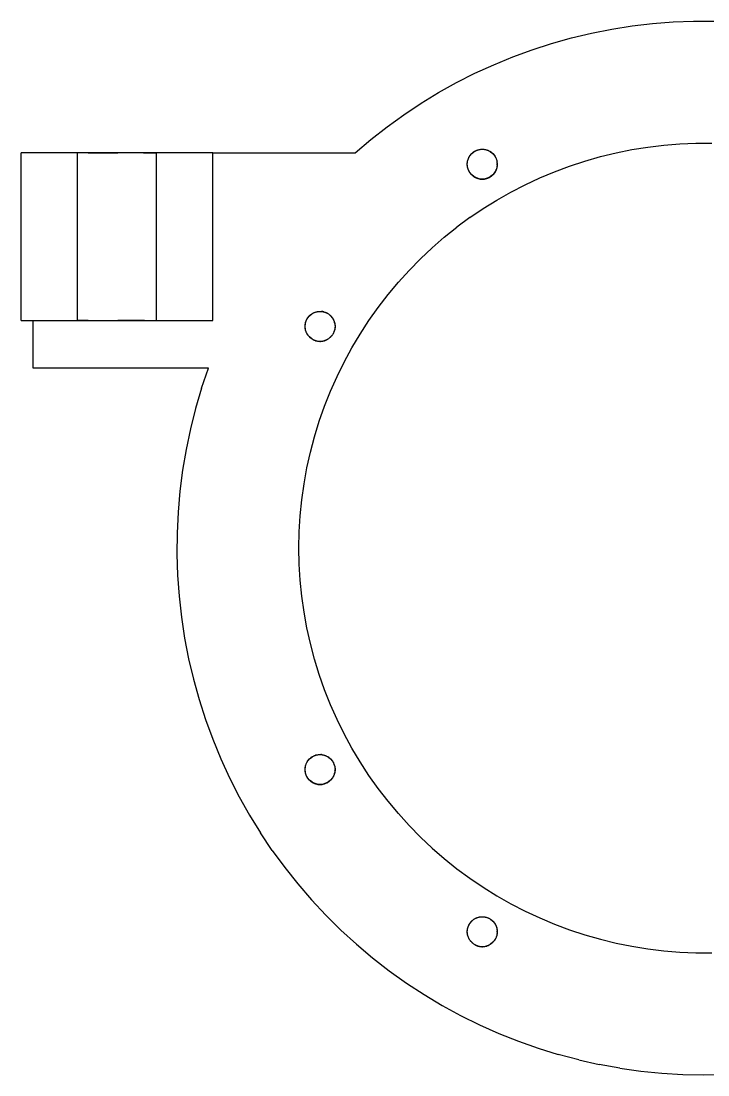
# Model space of a CAD drawing. Header units: millimetres. Extents: x -65 to 204, y -204 to 44.
# Drawn here: x -57 to 0.3, y -44 to 44 of the extents above; entities that cross this region are included whole.
import ezdxf

# ---------------------------------------------------------------- set-up
doc = ezdxf.new("R2010")
doc.units = ezdxf.units.MM
doc.layers.add('TOP_XY', color=7, linetype='Continuous')

msp = doc.modelspace()

# ---------------------------------------------------------------- linework, layer by layer
for centre in [(-18.5, 32.043), (-32.043, 18.5), (-32.043, -18.5), (-18.5, -32.043)]:
    msp.add_circle(centre, 1.25)
at = {"layer": 'TOP_XY'}
for p, q in [((-9.382, 42.988), (-7.695, 43.322)), ((-7.695, 43.322), (-5.998, 43.589)), ((-5.998, 43.589), (-4.291, 43.79)), ((-4.291, 43.79), (-2.577, 43.924)), ((-2.577, 43.924), (-0.859, 43.992)), ((-0.859, 43.992), (0.859, 43.992)), ((-12.708, 42.125), (-11.053, 42.589)), ((-11.053, 42.589), (-9.382, 42.988)), ((-15.958, 41.004), (-14.344, 41.596)), ((-14.344, 41.596), (-12.708, 42.125)), ((-17.547, 40.35), (-15.958, 41.004)), ((-20.643, 38.857), (-19.109, 39.634)), ((-19.109, 39.634), (-17.547, 40.35)), ((-22.145, 38.021), (-20.643, 38.857)), ((-23.613, 37.127), (-22.145, 38.021)), ((-25.045, 36.177), (-23.613, 37.127)), ((-26.439, 35.171), (-25.045, 36.177)), ((-27.792, 34.111), (-26.439, 35.171)), ((-29.103, 33), (-27.792, 34.111)), ((-6.016, 33.26), (-4.689, 33.473)), ((-4.689, 33.473), (-3.355, 33.633)), ((-3.355, 33.633), (-2.015, 33.74)), ((-2.015, 33.74), (-0.672, 33.793)), ((-0.672, 33.793), (0.672, 33.793)), ((-57, 19), (-57, 33)), ((-41, 33), (-57, 33)), ((-52.3, 19), (-52.3, 33)), ((-52.297, 33), (-52.3, 33)), ((-52.29, 33), (-52.297, 33)), ((-52.277, 33), (-52.29, 33)), ((-52.258, 33), (-52.277, 33)), ((-52.235, 33), (-52.258, 33)), ((-52.207, 33), (-52.235, 33)), ((-52.173, 33), (-52.207, 33)), ((-52.134, 33), (-52.173, 33)), ((-52.091, 33), (-52.134, 33)), ((-52.042, 33), (-52.091, 33)), ((-51.989, 33), (-52.042, 33)), ((-51.931, 33), (-51.989, 33)), ((-51.869, 33), (-51.931, 33)), ((-51.802, 33), (-51.869, 33)), ((-51.73, 33), (-51.802, 33)), ((-51.654, 33), (-51.73, 33)), ((-51.574, 33), (-51.654, 33)), ((-51.49, 33), (-51.574, 33)), ((-51.402, 33), (-51.49, 33)), ((-51.402, 33), (-51.31, 33)), ((-51.31, 33), (-51.215, 33)), ((-51.215, 33), (-51.116, 33)), ((-51.116, 33), (-51.013, 33)), ((-51.013, 33), (-50.908, 33)), ((-50.908, 33), (-50.799, 33)), ((-50.799, 33), (-50.688, 33)), ((-50.688, 33), (-50.574, 33)), ((-50.574, 33), (-50.457, 33)), ((-50.457, 33), (-50.338, 33)), ((-50.338, 33), (-50.217, 33)), ((-50.217, 33), (-50.094, 33)), ((-50.094, 33), (-49.97, 33)), ((-49.97, 33), (-49.844, 33)), ((-49.844, 33), (-49.716, 33)), ((-49.716, 33), (-49.587, 33)), ((-49.587, 33), (-49.458, 33)), ((-49.458, 33), (-49.328, 33)), ((-49.328, 33), (-49.197, 33)), ((-49.197, 33), (-49.066, 33)), ((-49.066, 33), (-48.934, 33)), ((-48.803, 33), (-48.934, 33)), ((-48.672, 33), (-48.803, 33)), ((-48.542, 33), (-48.672, 33)), ((-48.413, 33), (-48.542, 33)), ((-48.284, 33), (-48.413, 33)), ((-48.156, 33), (-48.284, 33)), ((-48.03, 33), (-48.156, 33)), ((-47.906, 33), (-48.03, 33)), ((-47.783, 33), (-47.906, 33)), ((-47.662, 33), (-47.783, 33)), ((-47.543, 33), (-47.662, 33)), ((-47.426, 33), (-47.543, 33)), ((-47.312, 33), (-47.426, 33)), ((-47.201, 33), (-47.312, 33)), ((-47.092, 33), (-47.201, 33)), ((-46.987, 33), (-47.092, 33)), ((-46.884, 33), (-46.987, 33)), ((-46.785, 33), (-46.884, 33)), ((-46.785, 33), (-46.69, 33)), ((-46.69, 33), (-46.598, 33)), ((-46.598, 33), (-46.51, 33)), ((-46.51, 33), (-46.426, 33)), ((-46.426, 33), (-46.346, 33)), ((-46.346, 33), (-46.27, 33)), ((-46.27, 33), (-46.198, 33)), ((-46.198, 33), (-46.131, 33)), ((-46.131, 33), (-46.069, 33)), ((-46.069, 33), (-46.011, 33)), ((-46.011, 33), (-45.958, 33)), ((-45.958, 33), (-45.909, 33)), ((-45.909, 33), (-45.866, 33)), ((-45.866, 33), (-45.827, 33)), ((-45.827, 33), (-45.793, 33)), ((-45.793, 33), (-45.765, 33)), ((-45.765, 33), (-45.742, 33)), ((-45.742, 33), (-45.723, 33)), ((-45.723, 33), (-45.71, 33)), ((-45.71, 33), (-45.703, 33)), ((-45.703, 33), (-45.7, 33)), ((-45.7, 19), (-45.7, 33)), ((-41, 19), (-41, 33)), ((-41, 33), (-29.103, 33)), ((-19.652, 32.527), (-19.632, 32.572)), ((-19.632, 32.572), (-19.61, 32.617)), ((-19.61, 32.617), (-19.587, 32.661)), ((-19.587, 32.661), (-19.561, 32.703)), ((-19.561, 32.703), (-19.534, 32.745)), ((-19.534, 32.745), (-19.505, 32.786)), ((-19.505, 32.786), (-19.475, 32.825)), ((-19.475, 32.825), (-19.443, 32.863)), ((-19.443, 32.863), (-19.41, 32.9)), ((-19.41, 32.9), (-19.375, 32.936)), ((-19.375, 32.936), (-19.339, 32.97)), ((-19.339, 32.97), (-19.301, 33.002)), ((-19.301, 33.002), (-19.263, 33.033)), ((-19.263, 33.033), (-19.223, 33.063)), ((-19.223, 33.063), (-19.181, 33.091)), ((-19.181, 33.091), (-19.139, 33.117)), ((-19.139, 33.117), (-19.096, 33.142)), ((-19.096, 33.142), (-19.052, 33.164)), ((-19.052, 33.164), (-19.007, 33.186)), ((-19.007, 33.186), (-18.961, 33.205)), ((-18.961, 33.205), (-18.915, 33.222)), ((-18.915, 33.222), (-18.867, 33.238)), ((-18.867, 33.238), (-18.82, 33.251)), ((-18.82, 33.251), (-18.771, 33.263)), ((-18.771, 33.263), (-18.722, 33.273)), ((-18.722, 33.273), (-18.673, 33.281)), ((-18.673, 33.281), (-18.624, 33.287)), ((-18.624, 33.287), (-18.575, 33.291)), ((-18.575, 33.291), (-18.525, 33.293)), ((-18.525, 33.293), (-18.475, 33.293)), ((-18.475, 33.293), (-18.425, 33.291)), ((-18.425, 33.291), (-18.376, 33.287)), ((-18.376, 33.287), (-18.327, 33.281)), ((-18.327, 33.281), (-18.278, 33.273)), ((-18.278, 33.273), (-18.229, 33.263)), ((-18.229, 33.263), (-18.18, 33.251)), ((-18.18, 33.251), (-18.133, 33.238)), ((-18.133, 33.238), (-18.085, 33.222)), ((-18.085, 33.222), (-18.039, 33.205)), ((-18.039, 33.205), (-17.993, 33.186)), ((-17.993, 33.186), (-17.948, 33.164)), ((-17.948, 33.164), (-17.904, 33.142)), ((-17.904, 33.142), (-17.861, 33.117)), ((-17.861, 33.117), (-17.819, 33.091)), ((-17.819, 33.091), (-17.777, 33.063)), ((-17.777, 33.063), (-17.737, 33.033)), ((-17.737, 33.033), (-17.699, 33.002)), ((-17.699, 33.002), (-17.661, 32.97)), ((-17.661, 32.97), (-17.625, 32.936)), ((-17.59, 32.9), (-17.625, 32.936)), ((-17.557, 32.863), (-17.59, 32.9)), ((-17.557, 32.863), (-17.525, 32.825)), ((-17.525, 32.825), (-17.495, 32.786)), ((-17.495, 32.786), (-17.466, 32.745)), ((-17.466, 32.745), (-17.439, 32.703)), ((-17.439, 32.703), (-17.413, 32.661)), ((-17.39, 32.617), (-17.413, 32.661)), ((-17.368, 32.572), (-17.39, 32.617)), ((-17.368, 32.572), (-17.348, 32.527)), ((-9.932, 32.308), (-8.64, 32.677)), ((-8.64, 32.677), (-7.334, 32.995)), ((-7.334, 32.995), (-6.016, 33.26)), ((-19.75, 32.043), (-19.749, 32.093)), ((-19.749, 31.993), (-19.75, 32.043)), ((-19.749, 32.093), (-19.746, 32.142)), ((-19.746, 31.944), (-19.749, 31.993)), ((-19.746, 32.142), (-19.741, 32.192)), ((-19.741, 31.894), (-19.746, 31.944)), ((-19.741, 32.192), (-19.734, 32.241)), ((-19.734, 31.845), (-19.741, 31.894)), ((-19.734, 32.241), (-19.725, 32.29)), ((-19.725, 31.796), (-19.734, 31.845)), ((-19.725, 32.29), (-19.715, 32.338)), ((-19.715, 31.748), (-19.725, 31.796)), ((-19.715, 32.338), (-19.702, 32.386)), ((-19.702, 31.699), (-19.715, 31.748)), ((-19.702, 32.386), (-19.687, 32.434)), ((-19.687, 31.652), (-19.702, 31.699)), ((-19.687, 32.434), (-19.671, 32.481)), ((-19.671, 32.481), (-19.652, 32.527)), ((-17.348, 32.527), (-17.329, 32.481)), ((-17.329, 32.481), (-17.313, 32.434)), ((-17.313, 32.434), (-17.298, 32.386)), ((-17.298, 31.699), (-17.313, 31.652)), ((-17.298, 32.386), (-17.285, 32.338)), ((-17.285, 31.748), (-17.298, 31.699)), ((-17.285, 32.338), (-17.275, 32.29)), ((-17.275, 31.796), (-17.285, 31.748)), ((-17.275, 32.29), (-17.266, 32.241)), ((-17.266, 31.845), (-17.275, 31.796)), ((-17.259, 32.192), (-17.266, 32.241)), ((-17.259, 31.894), (-17.266, 31.845)), ((-17.254, 32.142), (-17.259, 32.192)), ((-17.254, 31.944), (-17.259, 31.894)), ((-17.254, 32.142), (-17.251, 32.093)), ((-17.251, 31.993), (-17.254, 31.944)), ((-17.25, 32.043), (-17.251, 32.093)), ((-17.251, 31.993), (-17.25, 32.043)), ((-12.468, 31.417), (-11.209, 31.887)), ((-11.209, 31.887), (-9.932, 32.308)), ((-19.671, 31.605), (-19.687, 31.652)), ((-19.652, 31.559), (-19.671, 31.605)), ((-19.632, 31.513), (-19.652, 31.559)), ((-19.61, 31.469), (-19.632, 31.513)), ((-19.587, 31.425), (-19.61, 31.469)), ((-19.561, 31.382), (-19.587, 31.425)), ((-19.534, 31.341), (-19.561, 31.382)), ((-19.505, 31.3), (-19.534, 31.341)), ((-19.475, 31.261), (-19.505, 31.3)), ((-19.443, 31.223), (-19.475, 31.261)), ((-19.41, 31.186), (-19.443, 31.223)), ((-19.41, 31.186), (-19.375, 31.15)), ((-19.375, 31.15), (-19.339, 31.116)), ((-19.339, 31.116), (-19.301, 31.084)), ((-19.301, 31.084), (-19.263, 31.053)), ((-19.263, 31.053), (-19.223, 31.023)), ((-19.223, 31.023), (-19.181, 30.995)), ((-19.181, 30.995), (-19.139, 30.969)), ((-19.139, 30.969), (-19.096, 30.944)), ((-19.096, 30.944), (-19.052, 30.921)), ((-19.052, 30.921), (-19.007, 30.9)), ((-19.007, 30.9), (-18.961, 30.881)), ((-18.961, 30.881), (-18.915, 30.864)), ((-18.915, 30.864), (-18.867, 30.848)), ((-18.867, 30.848), (-18.82, 30.834)), ((-18.82, 30.834), (-18.771, 30.823)), ((-18.771, 30.823), (-18.722, 30.813)), ((-18.722, 30.813), (-18.673, 30.805)), ((-18.673, 30.805), (-18.624, 30.799)), ((-18.624, 30.799), (-18.575, 30.795)), ((-18.425, 30.795), (-18.376, 30.799)), ((-18.376, 30.799), (-18.327, 30.805)), ((-18.327, 30.805), (-18.278, 30.813)), ((-18.278, 30.813), (-18.229, 30.823)), ((-18.229, 30.823), (-18.18, 30.834)), ((-18.18, 30.834), (-18.133, 30.848)), ((-18.133, 30.848), (-18.085, 30.864)), ((-18.085, 30.864), (-18.039, 30.881)), ((-18.039, 30.881), (-17.993, 30.9)), ((-17.993, 30.9), (-17.948, 30.921)), ((-17.948, 30.921), (-17.904, 30.944)), ((-17.904, 30.944), (-17.861, 30.969)), ((-17.861, 30.969), (-17.819, 30.995)), ((-17.819, 30.995), (-17.777, 31.023)), ((-17.777, 31.023), (-17.737, 31.053)), ((-17.699, 31.084), (-17.737, 31.053)), ((-17.661, 31.116), (-17.699, 31.084)), ((-17.661, 31.116), (-17.625, 31.15)), ((-17.625, 31.15), (-17.59, 31.186)), ((-17.59, 31.186), (-17.557, 31.223)), ((-17.557, 31.223), (-17.525, 31.261)), ((-17.525, 31.261), (-17.495, 31.3)), ((-17.495, 31.3), (-17.466, 31.341)), ((-17.466, 31.341), (-17.439, 31.382)), ((-17.439, 31.382), (-17.413, 31.425)), ((-17.413, 31.425), (-17.39, 31.469)), ((-17.39, 31.469), (-17.368, 31.513)), ((-17.368, 31.513), (-17.348, 31.559)), ((-17.348, 31.559), (-17.329, 31.605)), ((-17.313, 31.652), (-17.329, 31.605)), ((-14.924, 30.327), (-13.707, 30.896)), ((-13.707, 30.896), (-12.468, 31.417)), ((-18.575, 30.795), (-18.525, 30.793)), ((-18.525, 30.793), (-18.475, 30.793)), ((-18.475, 30.793), (-18.425, 30.795)), ((-16.118, 29.709), (-14.924, 30.327)), ((-18.428, 28.335), (-17.287, 29.045)), ((-17.287, 29.045), (-16.118, 29.709)), ((-19.54, 27.58), (-18.428, 28.335)), ((-19.54, 27.58), (-20.621, 26.781)), ((-21.669, 25.94), (-20.621, 26.781)), ((-22.683, 25.058), (-21.669, 25.94)), ((-22.683, 25.058), (-23.661, 24.137)), ((-23.661, 24.137), (-24.602, 23.177)), ((-25.504, 22.18), (-24.602, 23.177)), ((-26.366, 21.149), (-25.504, 22.18)), ((-27.186, 20.084), (-26.366, 21.149)), ((-32.953, 19.357), (-32.918, 19.393)), ((-32.918, 19.393), (-32.882, 19.427)), ((-32.882, 19.427), (-32.844, 19.459)), ((-32.844, 19.459), (-32.806, 19.49)), ((-32.806, 19.49), (-32.766, 19.52)), ((-32.766, 19.52), (-32.724, 19.548)), ((-32.724, 19.548), (-32.682, 19.574)), ((-32.682, 19.574), (-32.639, 19.599)), ((-32.639, 19.599), (-32.595, 19.622)), ((-32.595, 19.622), (-32.55, 19.643)), ((-32.55, 19.643), (-32.504, 19.662)), ((-32.504, 19.662), (-32.457, 19.679)), ((-32.457, 19.679), (-32.41, 19.695)), ((-32.41, 19.695), (-32.362, 19.708)), ((-32.362, 19.708), (-32.314, 19.72)), ((-32.314, 19.72), (-32.265, 19.73)), ((-32.265, 19.73), (-32.216, 19.738)), ((-32.216, 19.738), (-32.167, 19.744)), ((-32.167, 19.744), (-32.117, 19.748)), ((-32.117, 19.748), (-32.068, 19.75)), ((-32.068, 19.75), (-32.018, 19.75)), ((-32.018, 19.75), (-31.968, 19.748)), ((-31.968, 19.748), (-31.919, 19.744)), ((-31.87, 19.738), (-31.919, 19.744)), ((-31.82, 19.73), (-31.87, 19.738)), ((-31.772, 19.72), (-31.82, 19.73)), ((-31.723, 19.708), (-31.772, 19.72)), ((-31.723, 19.708), (-31.676, 19.695)), ((-31.676, 19.695), (-31.628, 19.679)), ((-31.628, 19.679), (-31.582, 19.662)), ((-31.582, 19.662), (-31.536, 19.643)), ((-31.536, 19.643), (-31.491, 19.622)), ((-31.447, 19.599), (-31.491, 19.622)), ((-31.404, 19.574), (-31.447, 19.599)), ((-31.361, 19.548), (-31.404, 19.574)), ((-31.32, 19.52), (-31.361, 19.548)), ((-31.32, 19.52), (-31.28, 19.49)), ((-31.28, 19.49), (-31.242, 19.459)), ((-31.242, 19.459), (-31.204, 19.427)), ((-31.204, 19.427), (-31.168, 19.393)), ((-31.168, 19.393), (-31.133, 19.357)), ((-27.963, 18.987), (-27.186, 20.084)), ((-57, 19), (-41, 19)), ((-56, 15), (-56, 19)), ((-56, 19), (-41, 19)), ((-52.297, 19), (-52.3, 19)), ((-52.29, 19), (-52.297, 19)), ((-52.277, 19), (-52.29, 19)), ((-52.258, 19), (-52.277, 19)), ((-52.235, 19), (-52.258, 19)), ((-52.207, 19), (-52.235, 19)), ((-52.173, 19), (-52.207, 19)), ((-52.134, 19), (-52.173, 19)), ((-52.091, 19), (-52.134, 19)), ((-52.042, 19), (-52.091, 19)), ((-51.989, 19), (-52.042, 19)), ((-51.931, 19), (-51.989, 19)), ((-51.869, 19), (-51.931, 19)), ((-51.802, 19), (-51.869, 19)), ((-51.73, 19), (-51.802, 19)), ((-51.654, 19), (-51.73, 19)), ((-51.574, 19), (-51.654, 19)), ((-51.49, 19), (-51.574, 19)), ((-51.402, 19), (-51.49, 19)), ((-51.402, 19), (-51.31, 19)), ((-51.31, 19), (-51.215, 19)), ((-51.215, 19), (-51.116, 19)), ((-51.116, 19), (-51.013, 19)), ((-51.013, 19), (-50.908, 19)), ((-50.908, 19), (-50.799, 19)), ((-50.799, 19), (-50.688, 19)), ((-50.688, 19), (-50.574, 19)), ((-50.574, 19), (-50.457, 19)), ((-50.457, 19), (-50.338, 19)), ((-50.338, 19), (-50.217, 19)), ((-50.217, 19), (-50.094, 19)), ((-50.094, 19), (-49.97, 19)), ((-49.97, 19), (-49.844, 19)), ((-49.844, 19), (-49.716, 19)), ((-49.716, 19), (-49.587, 19)), ((-49.587, 19), (-49.458, 19)), ((-49.458, 19), (-49.328, 19)), ((-49.328, 19), (-49.197, 19)), ((-49.197, 19), (-49.066, 19)), ((-49.066, 19), (-48.934, 19)), ((-48.803, 19), (-48.934, 19)), ((-48.672, 19), (-48.803, 19)), ((-48.542, 19), (-48.672, 19)), ((-48.413, 19), (-48.542, 19)), ((-48.284, 19), (-48.413, 19)), ((-48.156, 19), (-48.284, 19)), ((-48.03, 19), (-48.156, 19)), ((-47.906, 19), (-48.03, 19)), ((-47.783, 19), (-47.906, 19)), ((-47.662, 19), (-47.783, 19)), ((-47.543, 19), (-47.662, 19)), ((-47.426, 19), (-47.543, 19)), ((-47.312, 19), (-47.426, 19)), ((-47.201, 19), (-47.312, 19)), ((-47.092, 19), (-47.201, 19)), ((-46.987, 19), (-47.092, 19)), ((-46.884, 19), (-46.987, 19)), ((-46.785, 19), (-46.884, 19)), ((-46.69, 19), (-46.785, 19)), ((-46.69, 19), (-46.598, 19)), ((-46.598, 19), (-46.51, 19)), ((-46.51, 19), (-46.426, 19)), ((-46.426, 19), (-46.346, 19)), ((-46.346, 19), (-46.27, 19)), ((-46.27, 19), (-46.198, 19)), ((-46.198, 19), (-46.131, 19)), ((-46.131, 19), (-46.069, 19)), ((-46.069, 19), (-46.011, 19)), ((-46.011, 19), (-45.958, 19)), ((-45.958, 19), (-45.909, 19)), ((-45.909, 19), (-45.866, 19)), ((-45.866, 19), (-45.827, 19)), ((-45.827, 19), (-45.793, 19)), ((-45.793, 19), (-45.765, 19)), ((-45.765, 19), (-45.742, 19)), ((-45.742, 19), (-45.723, 19)), ((-45.723, 19), (-45.71, 19)), ((-45.71, 19), (-45.703, 19)), ((-45.703, 19), (-45.7, 19)), ((-33.293, 18.5), (-33.292, 18.55)), ((-33.292, 18.45), (-33.293, 18.5)), ((-33.292, 18.55), (-33.289, 18.599)), ((-33.289, 18.599), (-33.284, 18.649)), ((-33.284, 18.649), (-33.277, 18.698)), ((-33.277, 18.698), (-33.268, 18.747)), ((-33.268, 18.747), (-33.258, 18.795)), ((-33.258, 18.795), (-33.245, 18.843)), ((-33.245, 18.843), (-33.23, 18.891)), ((-33.23, 18.891), (-33.214, 18.938)), ((-33.214, 18.938), (-33.195, 18.984)), ((-33.195, 18.984), (-33.175, 19.03)), ((-33.175, 19.03), (-33.153, 19.074)), ((-33.153, 19.074), (-33.13, 19.118)), ((-33.13, 19.118), (-33.104, 19.161)), ((-33.104, 19.161), (-33.077, 19.202)), ((-33.077, 19.202), (-33.048, 19.243)), ((-33.048, 19.243), (-33.018, 19.282)), ((-33.018, 19.282), (-32.986, 19.32)), ((-32.986, 19.32), (-32.953, 19.357)), ((-31.1, 19.32), (-31.133, 19.357)), ((-31.068, 19.282), (-31.1, 19.32)), ((-31.068, 19.282), (-31.038, 19.243)), ((-31.038, 19.243), (-31.009, 19.202)), ((-31.009, 19.202), (-30.982, 19.161)), ((-30.982, 19.161), (-30.956, 19.118)), ((-30.956, 19.118), (-30.933, 19.074)), ((-30.933, 19.074), (-30.911, 19.03)), ((-30.911, 19.03), (-30.89, 18.984)), ((-30.89, 18.984), (-30.872, 18.938)), ((-30.872, 18.938), (-30.856, 18.891)), ((-30.856, 18.891), (-30.841, 18.843)), ((-30.828, 18.795), (-30.841, 18.843)), ((-30.818, 18.747), (-30.828, 18.795)), ((-30.818, 18.747), (-30.809, 18.698)), ((-30.809, 18.698), (-30.802, 18.649)), ((-30.802, 18.649), (-30.797, 18.599)), ((-30.797, 18.599), (-30.794, 18.55)), ((-30.794, 18.55), (-30.793, 18.5)), ((-30.793, 18.5), (-30.794, 18.45)), ((-28.696, 17.861), (-27.963, 18.987)), ((-33.289, 18.401), (-33.292, 18.45)), ((-33.284, 18.351), (-33.289, 18.401)), ((-33.277, 18.302), (-33.284, 18.351)), ((-33.268, 18.253), (-33.277, 18.302)), ((-33.258, 18.205), (-33.268, 18.253)), ((-33.245, 18.157), (-33.258, 18.205)), ((-33.23, 18.109), (-33.245, 18.157)), ((-33.214, 18.062), (-33.23, 18.109)), ((-33.195, 18.016), (-33.214, 18.062)), ((-33.175, 17.97), (-33.195, 18.016)), ((-33.153, 17.926), (-33.175, 17.97)), ((-33.13, 17.882), (-33.153, 17.926)), ((-33.104, 17.839), (-33.13, 17.882)), ((-33.077, 17.798), (-33.104, 17.839)), ((-33.048, 17.757), (-33.077, 17.798)), ((-33.018, 17.718), (-33.048, 17.757)), ((-32.986, 17.68), (-33.018, 17.718)), ((-32.953, 17.643), (-32.986, 17.68)), ((-32.953, 17.643), (-32.918, 17.607)), ((-32.918, 17.607), (-32.882, 17.573)), ((-31.168, 17.607), (-31.204, 17.573)), ((-31.133, 17.643), (-31.168, 17.607)), ((-31.1, 17.68), (-31.133, 17.643)), ((-31.068, 17.718), (-31.1, 17.68)), ((-31.038, 17.757), (-31.068, 17.718)), ((-31.009, 17.798), (-31.038, 17.757)), ((-30.982, 17.839), (-31.009, 17.798)), ((-30.956, 17.882), (-30.982, 17.839)), ((-30.933, 17.926), (-30.956, 17.882)), ((-30.911, 17.97), (-30.933, 17.926)), ((-30.89, 18.016), (-30.911, 17.97)), ((-30.872, 18.062), (-30.89, 18.016)), ((-30.872, 18.062), (-30.856, 18.109)), ((-30.856, 18.109), (-30.841, 18.157)), ((-30.828, 18.205), (-30.841, 18.157)), ((-30.818, 18.253), (-30.828, 18.205)), ((-30.809, 18.302), (-30.818, 18.253)), ((-30.802, 18.351), (-30.809, 18.302)), ((-30.797, 18.401), (-30.802, 18.351)), ((-30.794, 18.45), (-30.797, 18.401)), ((-29.383, 16.706), (-28.696, 17.861)), ((-32.882, 17.573), (-32.844, 17.541)), ((-32.844, 17.541), (-32.806, 17.51)), ((-32.806, 17.51), (-32.766, 17.48)), ((-32.766, 17.48), (-32.724, 17.452)), ((-32.724, 17.452), (-32.682, 17.426)), ((-32.682, 17.426), (-32.639, 17.401)), ((-32.639, 17.401), (-32.595, 17.378)), ((-32.595, 17.378), (-32.55, 17.357)), ((-32.55, 17.357), (-32.504, 17.338)), ((-32.504, 17.338), (-32.457, 17.321)), ((-32.457, 17.321), (-32.41, 17.305)), ((-32.41, 17.305), (-32.362, 17.292)), ((-32.362, 17.292), (-32.314, 17.28)), ((-32.314, 17.28), (-32.265, 17.27)), ((-32.265, 17.27), (-32.216, 17.262)), ((-32.216, 17.262), (-32.167, 17.256)), ((-32.167, 17.256), (-32.117, 17.252)), ((-32.117, 17.252), (-32.068, 17.25)), ((-32.068, 17.25), (-32.018, 17.25)), ((-32.018, 17.25), (-31.968, 17.252)), ((-31.968, 17.252), (-31.919, 17.256)), ((-31.919, 17.256), (-31.87, 17.262)), ((-31.87, 17.262), (-31.82, 17.27)), ((-31.82, 17.27), (-31.772, 17.28)), ((-31.772, 17.28), (-31.723, 17.292)), ((-31.723, 17.292), (-31.676, 17.305)), ((-31.676, 17.305), (-31.628, 17.321)), ((-31.628, 17.321), (-31.582, 17.338)), ((-31.582, 17.338), (-31.536, 17.357)), ((-31.536, 17.357), (-31.491, 17.378)), ((-31.491, 17.378), (-31.447, 17.401)), ((-31.447, 17.401), (-31.404, 17.426)), ((-31.404, 17.426), (-31.361, 17.452)), ((-31.361, 17.452), (-31.32, 17.48)), ((-31.32, 17.48), (-31.28, 17.51)), ((-31.28, 17.51), (-31.242, 17.541)), ((-31.204, 17.573), (-31.242, 17.541)), ((-30.024, 15.524), (-29.383, 16.706)), ((-41.364, 15), (-56, 15)), ((-41.931, 13.335), (-41.364, 15)), ((-30.617, 14.318), (-30.024, 15.524)), ((-31.162, 13.09), (-30.617, 14.318)), ((-41.931, 13.335), (-42.43, 11.649)), ((-31.658, 11.841), (-31.162, 13.09)), ((-42.43, 11.649), (-42.862, 9.944)), ((-32.104, 10.573), (-31.658, 11.841)), ((-32.499, 9.288), (-32.104, 10.573)), ((-42.862, 9.944), (-43.225, 8.223)), ((-32.842, 7.988), (-32.499, 9.288)), ((-43.225, 8.223), (-43.519, 6.489)), ((-33.134, 6.676), (-32.842, 7.988)), ((-43.519, 6.489), (-43.743, 4.745)), ((-33.373, 5.354), (-33.134, 6.676)), ((-33.56, 4.023), (-33.373, 5.354)), ((-43.743, 4.745), (-43.898, 2.993)), ((-33.693, 2.685), (-33.56, 4.023)), ((-43.898, 2.993), (-43.983, 1.236)), ((-33.773, 1.344), (-33.693, 2.685)), ((-43.983, 1.236), (-43.997, -0.522)), ((-33.8, 0), (-33.773, 1.344)), ((-43.997, -0.522), (-43.941, -2.28)), ((-33.773, -1.344), (-33.8, 0)), ((-33.693, -2.685), (-33.773, -1.344)), ((-43.941, -2.28), (-43.815, -4.034)), ((-33.56, -4.023), (-33.693, -2.685)), ((-43.815, -4.034), (-43.618, -5.782)), ((-33.373, -5.354), (-33.56, -4.023)), ((-43.618, -5.782), (-43.353, -7.52)), ((-33.134, -6.676), (-33.373, -5.354)), ((-32.842, -7.988), (-33.134, -6.676)), ((-43.353, -7.52), (-43.017, -9.247)), ((-32.499, -9.288), (-32.842, -7.988)), ((-43.017, -9.247), (-42.614, -10.958)), ((-32.104, -10.573), (-32.499, -9.288)), ((-42.614, -10.958), (-42.142, -12.653)), ((-31.658, -11.841), (-32.104, -10.573)), ((-31.162, -13.09), (-31.658, -11.841)), ((-42.142, -12.653), (-41.602, -14.327)), ((-30.617, -14.318), (-31.162, -13.09)), ((-41.602, -14.327), (-40.997, -15.978)), ((-30.024, -15.524), (-30.617, -14.318)), ((-29.383, -16.706), (-30.024, -15.524)), ((-40.997, -15.978), (-40.325, -17.603)), ((-28.696, -17.861), (-29.383, -16.706)), ((-32.918, -17.607), (-32.882, -17.573)), ((-32.882, -17.573), (-32.844, -17.541)), ((-32.806, -17.51), (-32.844, -17.541)), ((-32.766, -17.48), (-32.806, -17.51)), ((-32.766, -17.48), (-32.724, -17.452)), ((-32.724, -17.452), (-32.682, -17.426)), ((-32.682, -17.426), (-32.639, -17.401)), ((-32.639, -17.401), (-32.595, -17.378)), ((-32.595, -17.378), (-32.55, -17.357)), ((-32.55, -17.357), (-32.504, -17.338)), ((-32.504, -17.338), (-32.457, -17.321)), ((-32.41, -17.305), (-32.457, -17.321)), ((-32.362, -17.292), (-32.41, -17.305)), ((-32.362, -17.292), (-32.314, -17.28)), ((-32.314, -17.28), (-32.265, -17.27)), ((-32.265, -17.27), (-32.216, -17.262)), ((-32.216, -17.262), (-32.167, -17.256)), ((-32.167, -17.256), (-32.117, -17.252)), ((-32.117, -17.252), (-32.068, -17.25)), ((-32.068, -17.25), (-32.018, -17.25)), ((-32.018, -17.25), (-31.968, -17.252)), ((-31.919, -17.256), (-31.968, -17.252)), ((-31.87, -17.262), (-31.919, -17.256)), ((-31.87, -17.262), (-31.82, -17.27)), ((-31.82, -17.27), (-31.772, -17.28)), ((-31.772, -17.28), (-31.723, -17.292)), ((-31.723, -17.292), (-31.676, -17.305)), ((-31.676, -17.305), (-31.628, -17.321)), ((-31.628, -17.321), (-31.582, -17.338)), ((-31.582, -17.338), (-31.536, -17.357)), ((-31.536, -17.357), (-31.491, -17.378)), ((-31.491, -17.378), (-31.447, -17.401)), ((-31.447, -17.401), (-31.404, -17.426)), ((-31.404, -17.426), (-31.361, -17.452)), ((-31.361, -17.452), (-31.32, -17.48)), ((-31.28, -17.51), (-31.32, -17.48)), ((-31.242, -17.541), (-31.28, -17.51)), ((-31.242, -17.541), (-31.204, -17.573)), ((-31.204, -17.573), (-31.168, -17.607)), ((-40.325, -17.603), (-39.59, -19.201)), ((-33.293, -18.5), (-33.292, -18.45)), ((-33.292, -18.45), (-33.289, -18.401)), ((-33.289, -18.401), (-33.284, -18.351)), ((-33.284, -18.351), (-33.277, -18.302)), ((-33.277, -18.302), (-33.268, -18.253)), ((-33.268, -18.253), (-33.258, -18.205)), ((-33.258, -18.205), (-33.245, -18.157)), ((-33.245, -18.157), (-33.23, -18.109)), ((-33.23, -18.109), (-33.214, -18.062)), ((-33.214, -18.062), (-33.195, -18.016)), ((-33.195, -18.016), (-33.175, -17.97)), ((-33.175, -17.97), (-33.153, -17.926)), ((-33.153, -17.926), (-33.13, -17.882)), ((-33.13, -17.882), (-33.104, -17.839)), ((-33.104, -17.839), (-33.077, -17.798)), ((-33.077, -17.798), (-33.048, -17.757)), ((-33.048, -17.757), (-33.018, -17.718)), ((-33.018, -17.718), (-32.986, -17.68)), ((-32.986, -17.68), (-32.953, -17.643)), ((-32.953, -17.643), (-32.918, -17.607)), ((-31.168, -17.607), (-31.133, -17.643)), ((-31.133, -17.643), (-31.1, -17.68)), ((-31.1, -17.68), (-31.068, -17.718)), ((-31.068, -17.718), (-31.038, -17.757)), ((-31.038, -17.757), (-31.009, -17.798)), ((-31.009, -17.798), (-30.982, -17.839)), ((-30.982, -17.839), (-30.956, -17.882)), ((-30.956, -17.882), (-30.933, -17.926)), ((-30.933, -17.926), (-30.911, -17.97)), ((-30.911, -17.97), (-30.89, -18.016)), ((-30.89, -18.016), (-30.872, -18.062)), ((-30.856, -18.109), (-30.872, -18.062)), ((-30.841, -18.157), (-30.856, -18.109)), ((-30.841, -18.157), (-30.828, -18.205)), ((-30.828, -18.205), (-30.818, -18.253)), ((-30.818, -18.253), (-30.809, -18.302)), ((-30.809, -18.302), (-30.802, -18.351)), ((-30.802, -18.351), (-30.797, -18.401)), ((-30.797, -18.401), (-30.794, -18.45)), ((-30.794, -18.45), (-30.793, -18.5)), ((-27.963, -18.987), (-28.696, -17.861)), ((-39.59, -19.201), (-38.791, -20.767)), ((-33.292, -18.55), (-33.293, -18.5)), ((-33.289, -18.599), (-33.292, -18.55)), ((-33.284, -18.649), (-33.289, -18.599)), ((-33.277, -18.698), (-33.284, -18.649)), ((-33.268, -18.747), (-33.277, -18.698)), ((-33.258, -18.795), (-33.268, -18.747)), ((-33.245, -18.843), (-33.258, -18.795)), ((-33.23, -18.891), (-33.245, -18.843)), ((-33.214, -18.938), (-33.23, -18.891)), ((-33.195, -18.984), (-33.214, -18.938)), ((-33.175, -19.03), (-33.195, -18.984)), ((-33.153, -19.074), (-33.175, -19.03)), ((-33.13, -19.118), (-33.153, -19.074)), ((-33.104, -19.161), (-33.13, -19.118)), ((-33.077, -19.202), (-33.104, -19.161)), ((-33.048, -19.243), (-33.077, -19.202)), ((-33.018, -19.282), (-33.048, -19.243)), ((-32.986, -19.32), (-33.018, -19.282)), ((-32.953, -19.357), (-32.986, -19.32)), ((-32.918, -19.393), (-32.953, -19.357)), ((-31.133, -19.357), (-31.168, -19.393)), ((-31.133, -19.357), (-31.1, -19.32)), ((-31.1, -19.32), (-31.068, -19.282)), ((-31.038, -19.243), (-31.068, -19.282)), ((-31.009, -19.202), (-31.038, -19.243)), ((-30.982, -19.161), (-31.009, -19.202)), ((-30.956, -19.118), (-30.982, -19.161)), ((-30.933, -19.074), (-30.956, -19.118)), ((-30.911, -19.03), (-30.933, -19.074)), ((-30.89, -18.984), (-30.911, -19.03)), ((-30.872, -18.938), (-30.89, -18.984)), ((-30.856, -18.891), (-30.872, -18.938)), ((-30.841, -18.843), (-30.856, -18.891)), ((-30.841, -18.843), (-30.828, -18.795)), ((-30.828, -18.795), (-30.818, -18.747)), ((-30.809, -18.698), (-30.818, -18.747)), ((-30.802, -18.649), (-30.809, -18.698)), ((-30.797, -18.599), (-30.802, -18.649)), ((-30.797, -18.599), (-30.794, -18.55)), ((-30.794, -18.55), (-30.793, -18.5)), ((-27.186, -20.084), (-27.963, -18.987)), ((-32.918, -19.393), (-32.882, -19.427)), ((-32.882, -19.427), (-32.844, -19.459)), ((-32.844, -19.459), (-32.806, -19.49)), ((-32.806, -19.49), (-32.766, -19.52)), ((-32.766, -19.52), (-32.724, -19.548)), ((-32.724, -19.548), (-32.682, -19.574)), ((-32.682, -19.574), (-32.639, -19.599)), ((-32.639, -19.599), (-32.595, -19.622)), ((-32.595, -19.622), (-32.55, -19.643)), ((-32.55, -19.643), (-32.504, -19.662)), ((-32.504, -19.662), (-32.457, -19.679)), ((-32.457, -19.679), (-32.41, -19.695)), ((-32.41, -19.695), (-32.362, -19.708)), ((-32.362, -19.708), (-32.314, -19.72)), ((-32.314, -19.72), (-32.265, -19.73)), ((-32.265, -19.73), (-32.216, -19.738)), ((-32.216, -19.738), (-32.167, -19.744)), ((-32.167, -19.744), (-32.117, -19.748)), ((-32.117, -19.748), (-32.068, -19.75)), ((-32.068, -19.75), (-32.018, -19.75)), ((-32.018, -19.75), (-31.968, -19.748)), ((-31.968, -19.748), (-31.919, -19.744)), ((-31.919, -19.744), (-31.87, -19.738)), ((-31.87, -19.738), (-31.82, -19.73)), ((-31.82, -19.73), (-31.772, -19.72)), ((-31.772, -19.72), (-31.723, -19.708)), ((-31.723, -19.708), (-31.676, -19.695)), ((-31.676, -19.695), (-31.628, -19.679)), ((-31.582, -19.662), (-31.628, -19.679)), ((-31.536, -19.643), (-31.582, -19.662)), ((-31.491, -19.622), (-31.536, -19.643)), ((-31.491, -19.622), (-31.447, -19.599)), ((-31.447, -19.599), (-31.404, -19.574)), ((-31.361, -19.548), (-31.404, -19.574)), ((-31.32, -19.52), (-31.361, -19.548)), ((-31.28, -19.49), (-31.32, -19.52)), ((-31.242, -19.459), (-31.28, -19.49)), ((-31.204, -19.427), (-31.242, -19.459)), ((-31.168, -19.393), (-31.204, -19.427)), ((-26.366, -21.149), (-27.186, -20.084)), ((-38.791, -20.767), (-37.93, -22.301)), ((-25.504, -22.18), (-26.366, -21.149)), ((-37.93, -22.301), (-37.008, -23.799)), ((-24.602, -23.177), (-25.504, -22.18)), ((-23.661, -24.137), (-24.602, -23.177)), ((-36.028, -25.259), (-37.008, -23.799)), ((-23.661, -24.137), (-22.683, -25.058)), ((-36.028, -25.259), (-34.99, -26.678)), ((-22.683, -25.058), (-21.669, -25.94)), ((-21.669, -25.94), (-20.621, -26.781)), ((-34.99, -26.678), (-33.896, -28.055)), ((-20.621, -26.781), (-19.54, -27.58)), ((-33.896, -28.055), (-32.747, -29.387)), ((-19.54, -27.58), (-18.428, -28.335)), ((-18.428, -28.335), (-17.287, -29.045)), ((-32.747, -29.387), (-31.547, -30.672)), ((-17.287, -29.045), (-16.118, -29.709)), ((-16.118, -29.709), (-14.924, -30.327)), ((-31.547, -30.672), (-30.296, -31.909)), ((-18.624, -30.799), (-18.575, -30.795)), ((-18.575, -30.795), (-18.525, -30.793)), ((-18.525, -30.793), (-18.475, -30.793)), ((-18.475, -30.793), (-18.425, -30.795)), ((-18.425, -30.795), (-18.376, -30.799)), ((-14.924, -30.327), (-13.707, -30.896)), ((-19.702, -31.699), (-19.687, -31.652)), ((-19.687, -31.652), (-19.671, -31.605)), ((-19.671, -31.605), (-19.652, -31.559)), ((-19.652, -31.559), (-19.632, -31.513)), ((-19.632, -31.513), (-19.61, -31.469)), ((-19.61, -31.469), (-19.587, -31.425)), ((-19.587, -31.425), (-19.561, -31.382)), ((-19.561, -31.382), (-19.534, -31.341)), ((-19.534, -31.341), (-19.505, -31.3)), ((-19.505, -31.3), (-19.475, -31.261)), ((-19.475, -31.261), (-19.443, -31.223)), ((-19.443, -31.223), (-19.41, -31.186)), ((-19.41, -31.186), (-19.375, -31.15)), ((-19.375, -31.15), (-19.339, -31.116)), ((-19.339, -31.116), (-19.301, -31.084)), ((-19.301, -31.084), (-19.263, -31.053)), ((-19.263, -31.053), (-19.223, -31.023)), ((-19.223, -31.023), (-19.181, -30.995)), ((-19.181, -30.995), (-19.139, -30.969)), ((-19.139, -30.969), (-19.096, -30.944)), ((-19.096, -30.944), (-19.052, -30.921)), ((-19.052, -30.921), (-19.007, -30.9)), ((-19.007, -30.9), (-18.961, -30.881)), ((-18.961, -30.881), (-18.915, -30.864)), ((-18.915, -30.864), (-18.867, -30.848)), ((-18.867, -30.848), (-18.82, -30.834)), ((-18.82, -30.834), (-18.771, -30.823)), ((-18.771, -30.823), (-18.722, -30.813)), ((-18.722, -30.813), (-18.673, -30.805)), ((-18.673, -30.805), (-18.624, -30.799)), ((-18.376, -30.799), (-18.327, -30.805)), ((-18.327, -30.805), (-18.278, -30.813)), ((-18.278, -30.813), (-18.229, -30.823)), ((-18.229, -30.823), (-18.18, -30.834)), ((-18.18, -30.834), (-18.133, -30.848)), ((-18.133, -30.848), (-18.085, -30.864)), ((-18.085, -30.864), (-18.039, -30.881)), ((-18.039, -30.881), (-17.993, -30.9)), ((-17.993, -30.9), (-17.948, -30.921)), ((-17.948, -30.921), (-17.904, -30.944)), ((-17.904, -30.944), (-17.861, -30.969)), ((-17.861, -30.969), (-17.819, -30.995)), ((-17.819, -30.995), (-17.777, -31.023)), ((-17.777, -31.023), (-17.737, -31.053)), ((-17.737, -31.053), (-17.699, -31.084)), ((-17.699, -31.084), (-17.661, -31.116)), ((-17.661, -31.116), (-17.625, -31.15)), ((-17.625, -31.15), (-17.59, -31.186)), ((-17.59, -31.186), (-17.557, -31.223)), ((-17.557, -31.223), (-17.525, -31.261)), ((-17.525, -31.261), (-17.495, -31.3)), ((-17.495, -31.3), (-17.466, -31.341)), ((-17.466, -31.341), (-17.439, -31.382)), ((-17.439, -31.382), (-17.413, -31.425)), ((-17.413, -31.425), (-17.39, -31.469)), ((-17.39, -31.469), (-17.368, -31.513)), ((-17.368, -31.513), (-17.348, -31.559)), ((-17.348, -31.559), (-17.329, -31.605)), ((-17.329, -31.605), (-17.313, -31.652)), ((-17.313, -31.652), (-17.298, -31.699)), ((-13.707, -30.896), (-12.468, -31.417)), ((-12.468, -31.417), (-11.209, -31.887)), ((-30.296, -31.909), (-28.997, -33.094)), ((-19.75, -32.043), (-19.749, -31.993)), ((-19.749, -32.093), (-19.75, -32.043)), ((-19.749, -31.993), (-19.746, -31.944)), ((-19.746, -32.142), (-19.749, -32.093)), ((-19.746, -31.944), (-19.741, -31.894)), ((-19.741, -32.192), (-19.746, -32.142)), ((-19.741, -31.894), (-19.734, -31.845)), ((-19.734, -32.241), (-19.741, -32.192)), ((-19.734, -31.845), (-19.725, -31.796)), ((-19.725, -32.29), (-19.734, -32.241)), ((-19.725, -31.796), (-19.715, -31.748)), ((-19.715, -32.338), (-19.725, -32.29)), ((-19.715, -31.748), (-19.702, -31.699)), ((-19.702, -32.386), (-19.715, -32.338)), ((-19.687, -32.434), (-19.702, -32.386)), ((-19.671, -32.481), (-19.687, -32.434)), ((-19.652, -32.527), (-19.671, -32.481)), ((-19.632, -32.572), (-19.652, -32.527)), ((-17.348, -32.527), (-17.368, -32.572)), ((-17.329, -32.481), (-17.348, -32.527)), ((-17.313, -32.434), (-17.329, -32.481)), ((-17.298, -32.386), (-17.313, -32.434)), ((-17.298, -31.699), (-17.285, -31.748)), ((-17.285, -32.338), (-17.298, -32.386)), ((-17.285, -31.748), (-17.275, -31.796)), ((-17.275, -32.29), (-17.285, -32.338)), ((-17.275, -31.796), (-17.266, -31.845)), ((-17.266, -32.241), (-17.275, -32.29)), ((-17.266, -31.845), (-17.259, -31.894)), ((-17.259, -32.192), (-17.266, -32.241)), ((-17.259, -31.894), (-17.254, -31.944)), ((-17.254, -32.142), (-17.259, -32.192)), ((-17.254, -31.944), (-17.251, -31.993)), ((-17.251, -32.093), (-17.254, -32.142)), ((-17.25, -32.043), (-17.251, -31.993)), ((-17.251, -32.093), (-17.25, -32.043)), ((-11.209, -31.887), (-9.932, -32.308)), ((-9.932, -32.308), (-8.64, -32.677)), ((-28.997, -33.094), (-27.651, -34.226)), ((-19.61, -32.617), (-19.632, -32.572)), ((-19.587, -32.661), (-19.61, -32.617)), ((-19.561, -32.703), (-19.587, -32.661)), ((-19.534, -32.745), (-19.561, -32.703)), ((-19.505, -32.786), (-19.534, -32.745)), ((-19.475, -32.825), (-19.505, -32.786)), ((-19.443, -32.863), (-19.475, -32.825)), ((-19.41, -32.9), (-19.443, -32.863)), ((-19.41, -32.9), (-19.375, -32.936)), ((-19.375, -32.936), (-19.339, -32.97)), ((-19.339, -32.97), (-19.301, -33.002)), ((-19.301, -33.002), (-19.263, -33.033)), ((-19.263, -33.033), (-19.223, -33.063)), ((-19.223, -33.063), (-19.181, -33.091)), ((-19.181, -33.091), (-19.139, -33.117)), ((-19.139, -33.117), (-19.096, -33.142)), ((-19.096, -33.142), (-19.052, -33.164)), ((-19.052, -33.164), (-19.007, -33.186)), ((-19.007, -33.186), (-18.961, -33.205)), ((-18.961, -33.205), (-18.915, -33.222)), ((-18.915, -33.222), (-18.867, -33.238)), ((-18.867, -33.238), (-18.82, -33.251)), ((-18.82, -33.251), (-18.771, -33.263)), ((-18.771, -33.263), (-18.722, -33.273)), ((-18.722, -33.273), (-18.673, -33.281)), ((-18.673, -33.281), (-18.624, -33.287)), ((-18.624, -33.287), (-18.575, -33.291)), ((-18.575, -33.291), (-18.525, -33.293)), ((-18.525, -33.293), (-18.475, -33.293)), ((-18.475, -33.293), (-18.425, -33.291)), ((-18.425, -33.291), (-18.376, -33.287)), ((-18.376, -33.287), (-18.327, -33.281)), ((-18.327, -33.281), (-18.278, -33.273)), ((-18.278, -33.273), (-18.229, -33.263)), ((-18.229, -33.263), (-18.18, -33.251)), ((-18.18, -33.251), (-18.133, -33.238)), ((-18.133, -33.238), (-18.085, -33.222)), ((-18.085, -33.222), (-18.039, -33.205)), ((-18.039, -33.205), (-17.993, -33.186)), ((-17.993, -33.186), (-17.948, -33.164)), ((-17.948, -33.164), (-17.904, -33.142)), ((-17.904, -33.142), (-17.861, -33.117)), ((-17.861, -33.117), (-17.819, -33.091)), ((-17.819, -33.091), (-17.777, -33.063)), ((-17.777, -33.063), (-17.737, -33.033)), ((-17.737, -33.033), (-17.699, -33.002)), ((-17.699, -33.002), (-17.661, -32.97)), ((-17.661, -32.97), (-17.625, -32.936)), ((-17.625, -32.936), (-17.59, -32.9)), ((-17.59, -32.9), (-17.557, -32.863)), ((-17.525, -32.825), (-17.557, -32.863)), ((-17.495, -32.786), (-17.525, -32.825)), ((-17.466, -32.745), (-17.495, -32.786)), ((-17.439, -32.703), (-17.466, -32.745)), ((-17.413, -32.661), (-17.439, -32.703)), ((-17.39, -32.617), (-17.413, -32.661)), ((-17.368, -32.572), (-17.39, -32.617)), ((-8.64, -32.677), (-7.334, -32.995)), ((-7.334, -32.995), (-6.016, -33.26)), ((-6.016, -33.26), (-4.689, -33.473)), ((-27.651, -34.226), (-26.261, -35.304)), ((-4.689, -33.473), (-3.355, -33.633)), ((-3.355, -33.633), (-2.015, -33.74)), ((-2.015, -33.74), (-0.672, -33.793)), ((-0.672, -33.793), (0.672, -33.793)), ((-26.261, -35.304), (-24.829, -36.325)), ((-24.829, -36.325), (-23.358, -37.288)), ((-23.358, -37.288), (-21.849, -38.192)), ((-21.849, -38.192), (-20.305, -39.034)), ((-20.305, -39.034), (-18.729, -39.815)), ((-18.729, -39.815), (-17.123, -40.531)), ((-17.123, -40.531), (-15.49, -41.183)), ((-15.49, -41.183), (-13.832, -41.769)), ((-13.832, -41.769), (-12.152, -42.289)), ((-10.452, -42.741), (-12.152, -42.289)), ((-10.452, -42.741), (-8.736, -43.124)), ((-7.005, -43.439), (-8.736, -43.124)), ((-7.005, -43.439), (-5.264, -43.684)), ((-5.264, -43.684), (-3.514, -43.859)), ((-3.514, -43.859), (-1.758, -43.965)), ((-1.758, -43.965), (0, -44)), ((0, -44), (1.758, -43.965))]:
    msp.add_line(p, q, dxfattribs=at)

doc.saveas('drawing.dxf')
